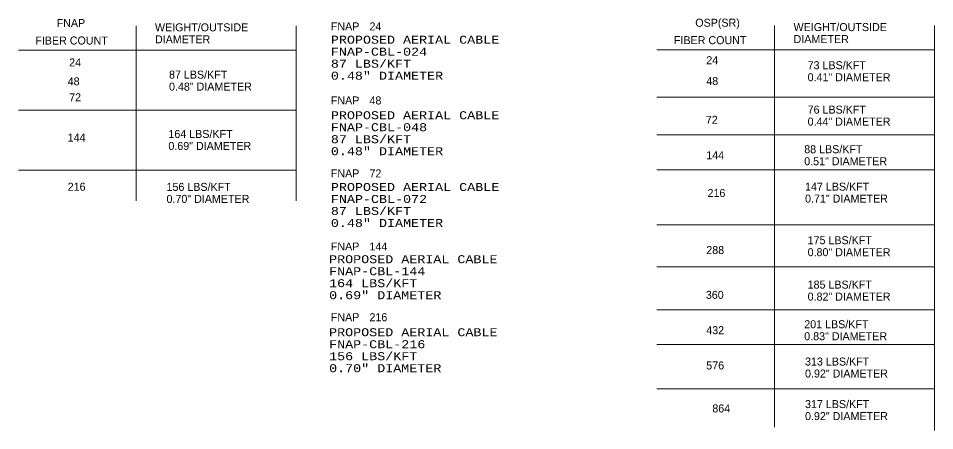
# Model space of a CAD drawing. Header units: feet. Extents: x -16154 to 3860, y -1534289809 to -1534279773.
# Drawn here: x -10906 to -9876, y -1534281221 to -1534280757 of the extents above; entities that cross this region are included whole.
import ezdxf

# ---------------------------------------------------------------- set-up
doc = ezdxf.new("R2010")
doc.units = ezdxf.units.FT
doc.header["$MEASUREMENT"] = 0
doc.layers.add('Level 18', color=7, linetype='Continuous', lineweight=0)
doc.styles.add('Style-Courier New', font='cour.ttf')
doc.styles.add('Style-font000', font='font000.shx')

# ---------------------------------------------------------------- blocks, each defined once
blk = doc.blocks.new('*U6')
at = {"layer": 'Level 18', "color": 1, "linetype": 'Continuous', "lineweight": 30, "char_height": 18, "attachment_point": 1, "line_spacing_factor": 0.6, "style": 'Style-font000', "bg_fill": 3, "box_fill_scale": 1, "bg_fill_color": 178, "bg_fill_transparency": 0}
for s, insert in [('FNAP', (-58.1, 9)), ('24', (28.8, 9))]:
    blk.add_mtext(s, dxfattribs=dict(at, insert=insert))
blk = doc.blocks.new('*U7')
at = {"layer": 'Level 18', "color": 1, "linetype": 'Continuous', "lineweight": 30, "char_height": 18, "attachment_point": 1, "line_spacing_factor": 0.6, "style": 'Style-font000', "bg_fill": 3, "box_fill_scale": 1, "bg_fill_color": 178, "bg_fill_transparency": 0}
for s, insert in [('FNAP', (-58.1, 9)), ('72', (28.8, 9))]:
    blk.add_mtext(s, dxfattribs=dict(at, insert=insert))
blk = doc.blocks.new('*U8')
at = {"layer": 'Level 18', "color": 1, "linetype": 'Continuous', "lineweight": 30, "char_height": 18, "attachment_point": 1, "line_spacing_factor": 0.6, "style": 'Style-font000', "bg_fill": 3, "box_fill_scale": 1, "bg_fill_color": 178, "bg_fill_transparency": 0}
for s, insert in [('FNAP', (-58.1, 9)), ('144', (28.8, 9))]:
    blk.add_mtext(s, dxfattribs=dict(at, insert=insert))
blk = doc.blocks.new('*U9')
at = {"layer": 'Level 18', "color": 1, "linetype": 'Continuous', "lineweight": 30, "char_height": 18, "attachment_point": 1, "line_spacing_factor": 0.6, "style": 'Style-font000', "bg_fill": 3, "box_fill_scale": 1, "bg_fill_color": 178, "bg_fill_transparency": 0}
for s, insert in [('FNAP', (-58.1, 9)), ('48', (28.8, 9))]:
    blk.add_mtext(s, dxfattribs=dict(at, insert=insert))
blk = doc.blocks.new('*U10')
at = {"layer": 'Level 18', "color": 1, "linetype": 'Continuous', "lineweight": 30, "char_height": 18, "attachment_point": 1, "line_spacing_factor": 0.6, "style": 'Style-font000', "bg_fill": 3, "box_fill_scale": 1, "bg_fill_color": 178, "bg_fill_transparency": 0}
for s, insert in [('FNAP', (-58.1, 9)), ('216', (28.8, 9))]:
    blk.add_mtext(s, dxfattribs=dict(at, insert=insert))

msp = doc.modelspace()

# ---------------------------------------------------------------- linework, layer by layer
at = {"layer": 'Level 18', "color": 1, "linetype": 'Continuous', "lineweight": 0}
for p, q in [((-10773.9, -1534280765.2), (-10773.9, -1534280962.1)), ((-10593.9, -1534280765.2), (-10593.9, -1534280962.1)), ((-10055.6, -1534280764.9), (-10055.6, -1534280961.8)), ((-9875.6, -1534280764.9), (-9875.6, -1534280961.8)), ((-10906.4, -1534280792.5), (-10593.9, -1534280792.5)), ((-10188, -1534280792.2), (-9875.6, -1534280792.2)), ((-10188, -1534280845.4), (-9875.6, -1534280845.4)), ((-10906.4, -1534280860), (-10593.9, -1534280860)), ((-10188, -1534280888), (-9875.6, -1534280888)), ((-10906.4, -1534280927.5), (-10593.9, -1534280927.5)), ((-10188, -1534280927.2), (-9875.6, -1534280927.2)), ((-10055.6, -1534280961.8), (-10055.6, -1534281217.1)), ((-9875.6, -1534280961.8), (-9875.6, -1534281220.9)), ((-10188, -1534280989.1), (-9875.6, -1534280989.1)), ((-10188, -1534281036.4), (-9875.6, -1534281036.4)), ((-10188, -1534281085), (-9875.6, -1534281085)), ((-10188, -1534281124.1), (-9875.6, -1534281124.1)), ((-10188, -1534281174), (-9875.6, -1534281174))]:
    msp.add_line(p, q, dxfattribs=at)

# ---------------------------------------------------------------- block references
at = {"layer": 'Level 18', "color": 1, "linetype": 'Continuous', "lineweight": 30, "xscale": 0.5, "yscale": 0.5, "zscale": 0.5}
for name, p in [('*U6', (-10525.8, -1534280765.8)), ('*U9', (-10525.8, -1534280849.2)), ('*U7', (-10525.8, -1534280931.3)), ('*U8', (-10525.8, -1534281013.6)), ('*U10', (-10525.8, -1534281093.2))]:
    msp.add_blockref(name, p, dxfattribs=at)

# ---------------------------------------------------------------- texts
at = {"layer": 'Level 18', "color": 1, "linetype": 'Continuous', "lineweight": 0, "char_height": 9, "attachment_point": 1, "bg_fill": 3, "box_fill_scale": 1, "bg_fill_color": 178, "bg_fill_transparency": 0}
for s, insert, line_spacing_factor, style in [('OSP(SR)', (-10144.9, -1534280757.2), 0.6, 'Style-font000'), ('FNAP', (-10863.3, -1534280757.5), 0.6, 'Style-font000'), ('FIBER COUNT', (-10887.3, -1534280777.2), 0.6, 'Style-font000'), ('PROPOSED AERIAL CABLE\\PFNAP-CBL-024\\P87 LBS/KFT\\P0.48" DIAMETER', (-10554.8, -1534280776.3), 0.9, 'Style-Courier New'), ('FIBER COUNT', (-10168.9, -1534280776.8), 0.6, 'Style-font000'), ('24', (-10849.2, -1534280801.9), 0.6, 'Style-font000'), ('24', (-10132.5, -1534280799.4), 0.6, 'Style-font000'), ('73 LBS/KFT\\P0.41" DIAMETER', (-10018.5, -1534280805), 0.9, 'Style-font000'), ('87 LBS/KFT\\P0.48" DIAMETER', (-10736.9, -1534280815.6), 0.9, 'Style-font000'), ('48', (-10850.9, -1534280823.2), 0.6, 'Style-font000'), ('48', (-10132.5, -1534280822.8), 0.6, 'Style-font000'), ('72', (-10849.2, -1534280841.2), 0.6, 'Style-font000'), ('76 LBS/KFT\\P0.44" DIAMETER', (-10018.5, -1534280855), 0.9, 'Style-font000'), ('PROPOSED AERIAL CABLE\\PFNAP-CBL-048\\P87 LBS/KFT\\P0.48" DIAMETER', (-10554.8, -1534280861.3), 0.9, 'Style-Courier New'), ('72', (-10133, -1534280866.5), 0.6, 'Style-font000'), ('144', (-10850.9, -1534280886.5), 0.6, 'Style-font000'), ('164 LBS/KFT\\P0.69" DIAMETER', (-10737.6, -1534280882.4), 0.9, 'Style-font000'), ('144', (-10132.5, -1534280906.3), 0.6, 'Style-font000'), ('216', (-10850.9, -1534280941.8), 0.6, 'Style-font000'), ('156 LBS/KFT\\P0.70" DIAMETER', (-10739.7, -1534280942), 0.9, 'Style-font000'), ('PROPOSED AERIAL CABLE\\PFNAP-CBL-072\\P87 LBS/KFT\\P0.48" DIAMETER', (-10554.8, -1534280942.1), 0.9, 'Style-Courier New'), ('147 LBS/KFT\\P0.71" DIAMETER', (-10021.4, -1534280941.7), 0.9, 'Style-font000'), ('216', (-10131.1, -1534280948.9), 0.6, 'Style-font000'), ('175 LBS/KFT\\P0.80" DIAMETER', (-10018.5, -1534281002), 0.9, 'Style-font000'), ('288', (-10132.5, -1534281013.1), 0.6, 'Style-font000'), ('185 LBS/KFT\\P0.82" DIAMETER', (-10018.5, -1534281052), 0.9, 'Style-font000'), ('360', (-10133, -1534281063.5), 0.6, 'Style-font000'), ('432', (-10132.5, -1534281103.3), 0.6, 'Style-font000'), ('313 LBS/KFT\\P0.92" DIAMETER', (-10021.4, -1534281138.6), 0.9, 'Style-font000'), ('576', (-10132.5, -1534281143), 0.6, 'Style-font000'), ('317 LBS/KFT\\P0.92" DIAMETER', (-10021.4, -1534281186.5), 0.9, 'Style-font000'), ('864', (-10125.7, -1534281191.4), 0.6, 'Style-font000')]:
    msp.add_mtext(s, dxfattribs=dict(at, insert=insert, line_spacing_factor=line_spacing_factor, style=style))
at = {"layer": 'Level 18', "color": 1, "linetype": 'Continuous', "lineweight": 0, "char_height": 9, "width": 137.452, "attachment_point": 1, "line_spacing_factor": 0.9, "style": 'Style-font000', "bg_fill": 3, "box_fill_scale": 1, "bg_fill_color": 178, "bg_fill_transparency": 0}
for insert in [(-10752.7, -1534280762.4), (-10034.3, -1534280762.1)]:
    msp.add_mtext('WEIGHT/OUTSIDE DIAMETER', dxfattribs=dict(at, insert=insert))
at = {"layer": 'Level 18', "color": 1, "linetype": 'Continuous', "lineweight": 30, "char_height": 9, "attachment_point": 1, "line_spacing_factor": 0.9, "style": 'Style-Courier New', "bg_fill": 3, "box_fill_scale": 1, "bg_fill_color": 178, "bg_fill_transparency": 0}
for s, insert in [('PROPOSED AERIAL CABLE\\PFNAP-CBL-144\\P164 LBS/KFT\\P0.69" DIAMETER', (-10556.8, -1534281023.4)), ('PROPOSED AERIAL CABLE\\PFNAP-CBL-216\\P156 LBS/KFT\\P0.70" DIAMETER\\P', (-10556.8, -1534281105.6))]:
    msp.add_mtext(s, dxfattribs=dict(at, insert=insert))

# ---------------------------------------------------------------- next in the draw order: texts
at = {"layer": 'Level 18', "color": 1, "linetype": 'Continuous', "lineweight": 0, "char_height": 9, "attachment_point": 1, "line_spacing_factor": 0.9, "style": 'Style-font000', "bg_fill": 3, "box_fill_scale": 1, "bg_fill_color": 178, "bg_fill_transparency": 0}
for s, insert in [('88 LBS/KFT\\P0.51" DIAMETER', (-10022.3, -1534280899.6)), ('201 LBS/KFT\\P0.83" DIAMETER', (-10022.3, -1534281096.6))]:
    msp.add_mtext(s, dxfattribs=dict(at, insert=insert))

doc.saveas('drawing.dxf')
